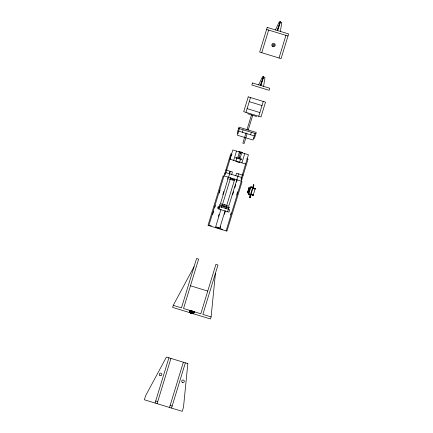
<?xml version="1.0" encoding="UTF-8"?>
<svg xmlns="http://www.w3.org/2000/svg" width="433" height="433" viewBox="0 0 433 433"><rect width="100%" height="100%" fill="white"/><g stroke="black" fill="none" stroke-linecap="round" stroke-linejoin="round"><path stroke-width="0.65" d="M194.06 266.717L173.249 305.346L172.621 307.403L210.47 318.975L211.098 316.918L215.45 273.261M263.594 86.362L265.001 77.35L262.539 76.598L258.658 84.852M280.395 31.414L281.796 22.402L279.334 21.65L275.453 29.909M208.825 225.62L230.751 153.91L232.028 154.3M261.738 52.707L268.655 30.077M212.706 214.4L213.691 211.18M214.871 207.32L215.461 205.394M219.195 193.172L220.181 189.957M155.079 403.047L168.913 357.793M225.42 174.293L231.325 154.982M239.417 128.661L237.403 135.242L253.034 140.021L255.048 133.44M245.976 112.353L250.501 97.544M157.092 403.664L170.927 358.41M222.789 194.661L223.774 191.44M227.514 179.208L228.094 177.314M229.252 173.519L229.836 171.625M228.554 177.14L220.457 203.618L228.765 206.162L236.862 179.679M229.539 173.909L230.329 171.327M233.685 160.356L236.515 151.101M228.564 177.243L229.614 173.806M242.361 132.26L243.119 129.792M218.421 216.305L219.001 214.416M221.371 207.385L221.756 206.135M189.492 312.556L190.141 310.51M220.998 209.35L215.661 226.805L219.775 228.067L225.111 210.611M222.216 205.372L230.675 177.703M231.639 174.548L232.429 171.966L225.847 169.953M189.567 312.583L190.217 310.531L189.67 312.615M235.947 161.049L236.829 158.169M190.358 310.575L189.768 312.642L190.471 310.607M236.142 161.108L236.017 161.52L239.33 162.532L239.454 162.121M238.973 151.853L239.097 151.442L242.41 152.454L242.285 152.865M189.881 312.68L190.552 310.634M189.973 312.707L190.644 310.661M190.119 312.75L190.699 310.678M190.168 312.767L190.801 310.71M190.282 312.799L190.856 310.726M190.336 312.815L190.969 310.759L190.455 312.853M215.412 227.628L216.5 227.514L216.63 227.103M190.52 312.875L191.148 310.818M190.58 312.891L191.213 310.834M190.709 312.929L191.272 310.856M190.774 312.951L191.408 310.894M190.845 312.972L191.473 310.916M223.401 206.638L223.655 205.816M190.98 313.016L191.538 310.937M245.998 132.882L242.864 143.134L244.098 143.512L247.037 133.9M246.978 129.678L251.481 114.94M191.05 313.037L191.678 310.981M191.121 313.059L191.749 310.997M191.191 313.081L191.819 311.018M191.262 313.102L191.96 311.062M224.386 204.82L224.511 204.408L224.965 204.549L224.835 204.961M191.402 313.146L192.03 311.089M191.473 313.167L192.106 311.111M239.119 157.293L240.375 153.179M191.548 313.189L192.176 311.132M191.619 313.211L192.247 311.154M191.759 313.254L192.317 311.175M191.835 313.275L192.463 311.219M191.906 313.297L192.533 311.24M191.976 313.319L192.604 311.262M192.046 313.34L192.674 311.284M192.111 313.362L192.809 311.327M224.635 207.012L224.889 206.189M248.212 130.052L252.715 115.313M192.252 313.4L192.88 311.343M192.317 313.422L192.945 311.365M193.015 311.387L192.447 313.465L193.14 311.424M192.577 313.503L193.205 311.446M218.811 227.769L218.681 228.18L219.526 228.889M192.696 313.541L193.264 311.462M192.755 313.557L193.383 311.5M192.869 313.589L193.443 311.516M192.923 313.606L193.551 311.549M192.977 313.622L193.654 311.581M193.123 313.671L193.703 311.598M193.21 313.698L193.795 311.625M193.291 313.719L193.881 311.652M239.649 162.18L240.531 159.301M193.362 313.741L193.957 311.673M193.427 313.763L194.108 311.722M193.524 313.79L194.13 311.728M226.329 206.633L234.767 179.035M235.752 175.809L236.542 173.222L243.124 175.235M193.605 313.817L194.211 311.755M225.902 208.771L226.28 207.515M220.061 228.602L220.651 226.665M224.402 214.405L225.387 211.174M236.797 179.76L237.847 176.323M241.912 162.873L244.742 153.618M237.852 176.447L238.643 173.866M250.593 134.777L251.346 132.309M232.613 194.915L233.593 191.705M234.767 187.857L235.747 184.653M236.532 182.087L237.122 180.16M169.519 407.464L183.354 362.21M258.728 116.255L263.259 101.441M241.051 179.073L248.445 154.749L232.813 149.97L229.983 159.225L245.614 164.004M171.533 408.081L185.367 362.822M230.54 214.925L231.13 212.998M236.635 194.985L237.62 191.77M226.107 230.903L248.033 159.192L246.75 158.797M279.014 57.99L285.937 35.36M250.81 187.3L250.398 187.175L248.347 193.892L250.534 194.536M253.862 184.978L249.987 197.648L249.619 197.535L253.489 184.864L253.852 185.015L253.462 184.956M228.429 209.312L228.754 208.273L219.287 205.377L219.542 204.555L229.003 207.45L227.59 211.764M277.667 30.581L280.438 21.991M260.866 85.528L263.637 76.933M277.412 30.505L280.308 21.948M260.612 85.447L263.513 76.895M277.163 30.429L280.183 21.91M260.363 85.371L263.388 76.858M247.865 191.532L247.627 192.274A0.785 0.547 -73 0 0 247.914 192.382M248.233 190.39L248.017 191.164M248.087 190.958L247.828 191.716A0.774 0.536 -73 0 0 248.163 191.808L248.369 191.056A0.801 0.557 -73 0 0 248.082 190.958M224.619 173.963L225.506 174.006M219.336 206.541L229.663 209.696L228.911 212.165L218.627 209.02A1.288 1.288 0 0 1 217.767 207.412A1.288 1.288 0 0 1 219.379 206.552M266.598 29.449L287.994 35.988M263.037 77.198L263.324 77.285M249.246 101.658L261.997 105.555M247.108 108.651L259.86 112.548M247.584 113.744L256.617 116.504M238.594 128.406L255.871 133.689M238.659 131.129L254.295 135.908M237.988 133.332L237.165 133.077L238.967 127.172L256.249 132.455L254.442 138.36L253.619 138.111M225.912 172.675L241.549 177.454M224.04 175.858L241.322 181.14M253.808 185.145L253.424 185.075L253.781 185.237M223.921 176.247L223.098 175.998L208.002 225.366L226.93 231.152L242.025 181.784L241.203 181.53M253.348 185.324L253.738 185.389M230.069 178.445L234.594 179.825M229.409 179.138L234.41 180.669M252.693 187.478L250.978 186.753L248.574 194.612L250.361 195.104M250.907 186.996L252.672 187.538M250.886 187.061L252.634 187.678M250.837 187.213L252.607 187.754M252.953 187.954L255.216 188.647L253.159 195.364L250.896 194.671M250.388 187.224L252.558 187.911M252.937 188.003L255.205 188.674M250.355 187.327L250.777 187.413M252.915 188.068L255.167 188.799M250.328 187.413L250.756 187.494M252.894 188.149L255.14 188.885M250.269 187.603L250.68 187.738L250.258 187.646M252.818 188.393L255.08 189.086M250.236 187.711L250.637 187.879M250.198 187.846L250.62 187.922M250.133 188.046L250.545 188.171M248.542 193.248L248.943 193.416M248.52 193.334L248.915 193.497M248.477 193.464L248.894 193.578M251.026 194.244L253.289 194.937M248.401 193.708L248.829 193.789M253.229 195.137L250.956 194.487L253.191 195.256M248.369 193.816L248.791 193.914M248.715 194.157L250.485 194.693M248.694 194.233L250.463 194.774M248.65 194.368L250.442 194.845M248.634 194.433L250.398 194.974M248.602 194.531L250.382 195.023M249.987 196.317L250.361 196.43M249.76 197.069L250.128 197.183M249.744 197.123L250.112 197.237M249.684 197.318L250.052 197.432M249.657 197.405L250.041 197.475M249.635 197.47L250.02 197.551M224.446 204.614L224.9 204.755M228.884 207.098L229.501 207.288M209.366 225.333L211.282 225.918M216.484 227.509L218.697 228.186M220.7 228.797L222.622 229.387M190.477 285.791L207.753 291.073M173.249 305.346L181.481 307.858L196.571 258.49L198.628 259.118L183.538 308.491L200.815 313.773L215.91 264.401L217.967 265.028L202.871 314.401L211.098 316.918M155.707 400.99L157.72 401.608M170.147 405.407L172.161 406.024M232.386 179.148L234.177 179.7M241.143 178.786L241.901 179.246M248.358 190.017L248.396 189.822A0.785 0.541 -73 0 1 248.726 189.925L248.499 190.672A0.785 0.541 -73 0 1 248.174 190.569L248.591 189.253A0.806 0.557 -73 0 1 248.742 189.264M248.688 188.858L248.915 188.117A0.785 0.541 -73 0 1 249.208 188.182M218.53 207.764C219.748 209.285 219.385 206.103 218.53 207.748M247.34 192.485L247.487 192.864A0.806 0.557 -73 0 0 247.779 192.956L248.049 192.225A0.806 0.557 -73 0 0 247.725 192.1L247.34 192.485M248.385 189.069L248.531 189.448A0.806 0.557 -73 0 0 248.823 189.535L249.056 188.772A0.806 0.557 -73 0 0 248.769 188.68L248.385 189.069M248.731 187.927L248.883 188.306A0.806 0.557 -73 0 0 249.17 188.393L249.408 187.63A0.806 0.557 -73 0 0 249.116 187.543L248.731 187.927M187.835 363.579L183.489 407.236L182.228 411.35L144.378 399.778L145.64 395.665L166.445 357.036L187.835 363.579M267.226 27.393L259.681 52.074L281.071 58.617L288.622 33.931L267.226 27.393M248.239 96.851L243.714 111.66L260.991 116.942L265.521 102.134L248.239 96.851M252.488 82.963L251.86 85.02L269.137 90.302L269.764 88.245L252.488 82.963M235.985 157.239L235.796 157.856L241.56 159.615L241.749 158.998L235.985 157.239M239.211 152.822L237.95 156.935L240.288 157.65L241.544 153.536L239.211 152.822M273.429 45.893L273.212 45.844A0.839 0.839 0 0 1 272.942 44.453A0.839 0.839 0 0 1 274.316 44.794A0.839 0.839 0 0 1 273.429 45.893M182.309 382.377A1.288 1.288 0 0 0 184.285 381.327A1.288 1.288 0 0 0 182.39 380.142A1.288 1.288 0 0 0 182.309 382.377M159.874 375.519A1.288 1.288 0 0 0 161.85 374.469A1.288 1.288 0 0 0 159.956 373.284A1.288 1.288 0 0 0 159.874 375.519M272.444 46.401A1.721 1.721 0 0 0 275.22 45.324A1.721 1.721 0 0 0 272.904 43.457A1.721 1.721 0 0 0 272.444 46.401M218.67 208.338A0.644 0.644 0 0 0 219.65 207.802A0.644 0.644 0 0 0 218.692 207.223A0.644 0.644 0 0 0 218.67 208.338"/></g></svg>
